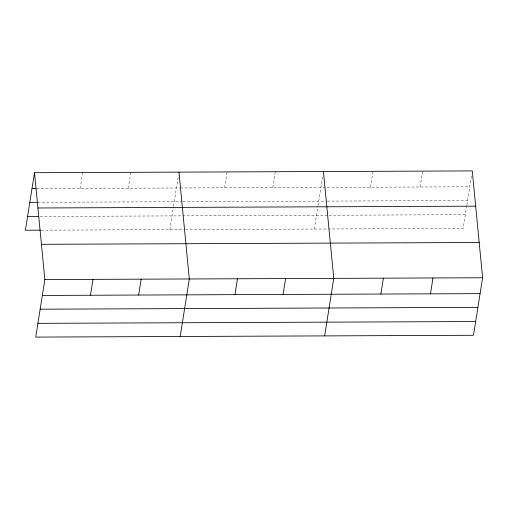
<?xml version="1.0" encoding="UTF-8"?>
<svg xmlns="http://www.w3.org/2000/svg" width="508" height="508" viewBox="0 0 508 508"><rect width="100%" height="100%" fill="white"/><g stroke="black" fill="none" stroke-linecap="round" stroke-linejoin="round"><path stroke-width="0.38" stroke-dasharray="2.54 1.91" d="M80.15 188.404L82.664 172.523M128.302 188.201L130.816 172.326M169.856 229.648L173.45 206.966M173.571 206.216L178.492 175.146M224.606 187.808L227.12 171.926M272.758 187.604L275.272 171.723M314.319 229.051L317.913 206.362M318.027 205.619L322.593 176.822M370.522 187.198L373.043 171.317M420.135 186.995L422.65 171.113M466.744 205.746L463.156 228.435L185.649 229.584M466.865 205.003L471.786 173.933M36.735 188.582L179.61 187.992M180.404 187.985L469.748 186.792M37.713 202.311L182.169 201.714M182.963 201.708L326.612 201.117M327.4 201.111L467.576 200.533M40.208 216.452L328.308 215.259M329.095 215.252L465.328 214.687M41.186 230.181L184.855 229.584"/><path stroke-width="0.76" d="M34.512 172.72L44.844 279.565L35.738 337.09L473.488 335.28L482.6 277.755L472.262 170.91L34.512 172.72L25.4 230.245L40.399 230.181M90.481 295.25L93.002 279.368M138.64 295.053L141.154 279.171M180.194 336.493L189.306 278.968L178.968 172.123M234.944 294.653L237.458 278.771M283.096 294.45L285.61 278.568M324.65 335.896L333.762 278.371L323.431 171.526M380.86 294.049L383.375 278.168M430.473 293.84L432.987 277.959M31.998 188.601L35.941 188.589M29.82 202.343L37.713 202.311M37.922 207.982L475.672 206.165M27.578 216.503L38.627 216.459M41.434 244.31L479.19 242.494M44.844 279.565L482.6 277.755M42.329 295.446L480.085 293.637M40.157 309.194L477.907 307.378M37.91 323.348L475.666 321.539"/></g></svg>
